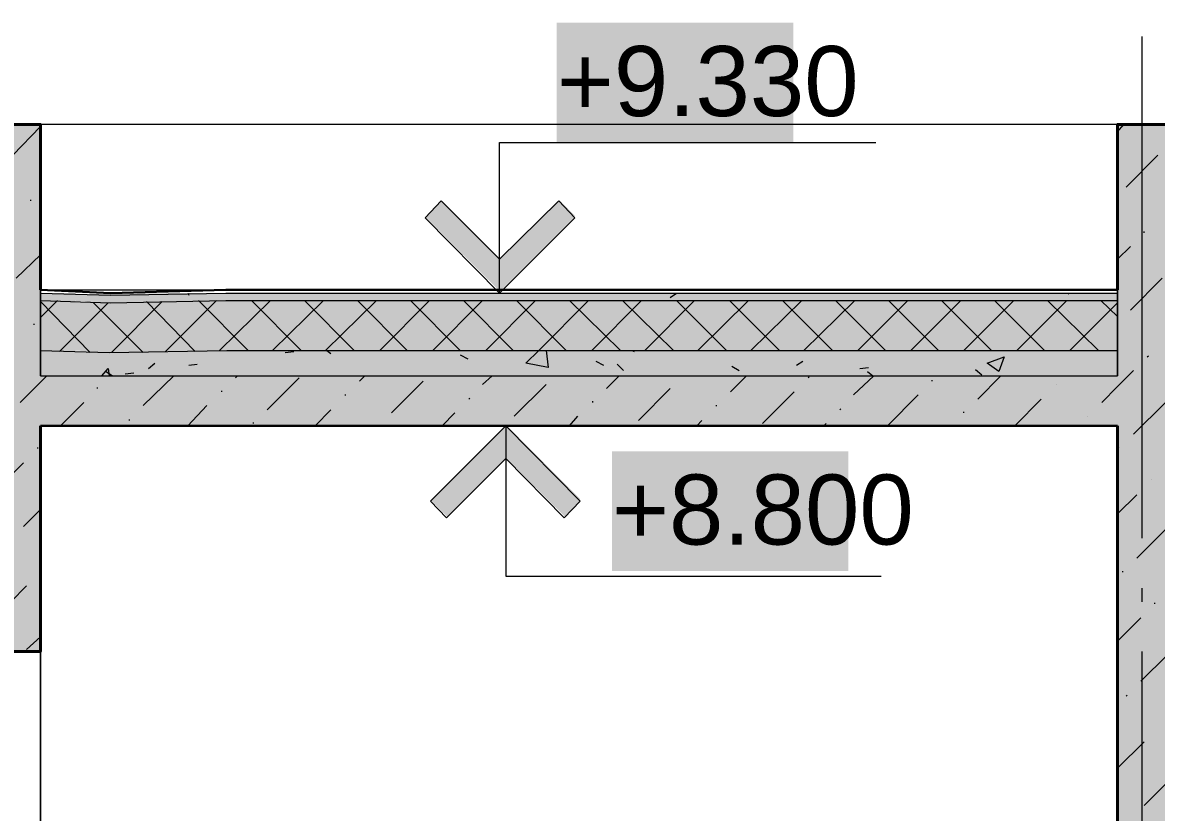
# Model space of a CAD drawing. Header units: millimetres. Extents: x -6983 to 114033, y -5968 to 36007.
# Drawn here: x 81509 to 86035, y 9360 to 12512 of the extents above; entities that cross this region are included whole.
import ezdxf

# ---------------------------------------------------------------- set-up
doc = ezdxf.new("R2010")
doc.units = ezdxf.units.MM
doc.layers.add('PDF _Геометрия', color=7, linetype='Continuous')
doc.layers.add('PDF _Текст', color=7, linetype='Continuous')
doc.layers.add('PDF _Сплошная заливка', color=7, linetype='Continuous', true_color=0xffffff)
doc.styles.add('PDF Arial', font='arial.ttf')

msp = doc.modelspace()

# ---------------------------------------------------------------- hatches: boundary and pattern name
at = {"layer": 'PDF _Сплошная заливка', "transparency": 33554559}
for color, points in [(256, [(83640.9, 12511.8), (83640.9, 12033.4), (84584.9, 12033.4), (84584.9, 12511.8)]), (256, [(81380.3, 12105.4), (81380.3, 10001.4), (81579.3, 10001.4), (81579.3, 12105.4)]), (7, [(83712.8, 11741.3), (83653.6, 11800.6), (83645.1, 11800.6), (83420.7, 11576.2), (83408, 11572), (83408, 11576.2), (83183.7, 11800.6), (83179.4, 11800.6), (83175.2, 11796.3), (83115.9, 11737.1), (83416.5, 11436.5), (83416.5, 11440.7), (83708.6, 11732.8)]), (256, [(82091.5, 11402.6), (85880.3, 11402.6), (85880.3, 11432.3), (82091.5, 11432.3), (81719, 11428), (81719, 11432.3), (81579.3, 11432.3), (81579.3, 11402.6), (81693.6, 11402.6), (81807.9, 11398.4), (81858.7, 11394.2), (81858.7, 11398.4)]), (256, [(82091.5, 11203.7), (85880.3, 11203.7), (85880.3, 11402.6), (82091.5, 11402.6), (81719, 11398.4), (81719, 11402.6), (81579.3, 11402.6), (81579.3, 11203.7), (81693.6, 11203.7), (81807.9, 11199.4), (81854.4, 11195.2), (81854.4, 11199.4)]), (256, [(82091.5, 11203.7), (81719, 11199.4), (81719, 11203.7), (81579.3, 11203.7), (81579.3, 11102.1), (85880.3, 11102.1), (85880.3, 11203.7)]), (256, [(81579.3, 11102.1), (81579.3, 10903.1), (85880.3, 10903.1), (85880.3, 11102.1)]), (7, [(83734, 10611), (83441.9, 10903.1), (83433.4, 10903.1), (83429.2, 10898.9), (83137.1, 10606.8), (83204.8, 10539), (83204.8, 10543.3), (83433.4, 10771.9), (83441.9, 10771.9), (83674.7, 10539), (83674.7, 10543.3), (83729.8, 10598.3)]), (256, [(83861, 10801.5), (83861, 10323.2), (84805, 10323.2), (84805, 10801.5)])]:
    msp.add_hatch(color=color, dxfattribs=at).paths.add_polyline_path(points)
h = msp.add_hatch(color=256, dxfattribs=at)
h.paths.add_polyline_path([(85880.3, 9002.4), (86079.3, 9002.4), (86079.3, 12105.4), (85880.3, 12105.4)])
h.paths.add_polyline_path([(86079.3, 7503.8), (85880.3, 7503.8), (85880.3, 6534.3), (86079.3, 6534.3)])

# ---------------------------------------------------------------- linework, layer by layer
at = {"layer": 'PDF _Геометрия', "lineweight": 20}
for points in [[(85977.7, 10454.4), (85977.7, 12456.7)], [(85977.7, 10200.4), (85977.7, 10255.4)], [(85977.7, 8003.3), (85977.7, 10001.4)]]:
    msp.add_lwpolyline(points, dxfattribs=at)
at = {"layer": 'PDF _Геометрия', "lineweight": 18}
for points in [[(85880.3, 12105.4), (72579.3, 12105.4), (72160.2, 12105.4), (72160.2, 1505.2)], [(81308.3, 10001.4), (81579.3, 10001.4), (81579.3, 6602.1), (81579.3, 10001.4), (81579.3, 6602.1), (81579.3, 10001.4), (81579.3, 6602.1), (81206.7, 6602.1), (81380.3, 6602.1), (81206.7, 6602.1)]]:
    msp.add_lwpolyline(points, dxfattribs=at)
at = {"layer": 'PDF _Геометрия', "lineweight": 40}
for points in [[(81579.3, 11445), (81579.3, 12105.4), (81160.2, 12105.4), (81160.2, 10001.4), (81579.3, 10001.4), (81579.3, 10903.1)], [(85880.3, 10903.1), (85880.3, 9002.4), (86299.4, 9002.4), (86299.4, 12105.4), (85880.3, 12105.4), (85880.3, 11445)]]:
    msp.add_lwpolyline(points, dxfattribs=at)
at = {"layer": 'PDF _Геометрия', "lineweight": 9}
for points in [[(81469.2, 11982.6), (81579.3, 12096.9)], [(85880.3, 12075.7), (85905.7, 12105.4)], [(82472.5, 11432.3), (82815.4, 11432.3), (83412.3, 11432.3), (83712.8, 11732.8), (83649.3, 11800.6), (83412.3, 11567.7), (83179.4, 11800.6), (83115.9, 11732.8), (83412.3, 11432.3), (83412.3, 12033.4), (84915.1, 12033.4)], [(85914.2, 11855.6), (86041.2, 11982.6)], [(81541.2, 11800.6), (81541.2, 11804.8)], [(85986.1, 11673.6), (85986.1, 11677.8)], [(85880.3, 11567.7), (85931.1, 11618.5)], [(81481.9, 11491.5), (81579.3, 11584.7)], [(85931.1, 11364.5), (86058.1, 11491.5)], [(81579.3, 11203.7), (81579.3, 11102.1), (81579.3, 11203.7), (81579.3, 11402.6), (81579.3, 11432.3), (81858.7, 11423.8), (82320.1, 11432.3), (85880.3, 11432.3), (85880.3, 11445), (85880.3, 11432.3), (85880.3, 11402.6), (85880.3, 11203.7), (85880.3, 11102.1), (85880.3, 11203.7)], [(81579.3, 11432.3), (81579.3, 11402.6), (81858.7, 11394.2), (82320.1, 11402.6), (85880.3, 11402.6), (85880.3, 11432.3)], [(82167.7, 11432.3), (82171.9, 11423.8)], [(82866.2, 11432.3), (83560.4, 11432.3)], [(84093.8, 11415.3), (84119.2, 11432.3)], [(85681.3, 11432.3), (85685.6, 11428)], [(81579.3, 11334.9), (81647, 11402.6)], [(81579.3, 11402.6), (81579.3, 11203.7), (81854.4, 11195.2), (82324.3, 11203.7), (85880.3, 11203.7), (85880.3, 11402.6)], [(81778.2, 11195.2), (81579.3, 11398.4)], [(81655.5, 11199.4), (81850.2, 11394.2)], [(81989.9, 11195.2), (81790.9, 11394.2)], [(81862.9, 11195.2), (82066.1, 11398.4)], [(82197.3, 11199.4), (82002.6, 11398.4)], [(82078.8, 11199.4), (82282, 11402.6)], [(82409, 11203.7), (82210, 11402.6)], [(82294.7, 11203.7), (82497.9, 11402.6)], [(82620.7, 11203.7), (82421.7, 11402.6)], [(82506.4, 11203.7), (82709.6, 11402.6)], [(82832.3, 11203.7), (82633.4, 11402.6)], [(82718, 11203.7), (82921.2, 11402.6)], [(83044, 11203.7), (82845, 11402.6)], [(82933.9, 11203.7), (83132.9, 11402.6)], [(83255.6, 11203.7), (83056.7, 11402.6)], [(83145.6, 11203.7), (83344.5, 11402.6)], [(83467.3, 11203.7), (83268.3, 11402.6)], [(83357.2, 11203.7), (83556.2, 11402.6)], [(83679, 11203.7), (83480, 11402.6)], [(83598.5, 11203.7), (83607, 11135.9), (83518.1, 11152.9), (83568.9, 11203.7), (83767.9, 11402.6)], [(83894.9, 11203.7), (83691.7, 11402.6)], [(83780.6, 11203.7), (83979.5, 11402.6)], [(84106.5, 11203.7), (83903.3, 11402.6)], [(83992.2, 11203.7), (84191.2, 11402.6)], [(84318.2, 11203.7), (84119.2, 11402.6)], [(84203.9, 11203.7), (84407.1, 11402.6)], [(84529.9, 11203.7), (84330.9, 11402.6)], [(84415.6, 11203.7), (84618.8, 11402.6)], [(84741.5, 11203.7), (84542.6, 11402.6)], [(84627.2, 11203.7), (84830.4, 11402.6)], [(84953.2, 11203.7), (84754.2, 11402.6)], [(84843.1, 11203.7), (85042.1, 11402.6)], [(85164.9, 11203.7), (84965.9, 11402.6)], [(85054.8, 11203.7), (85253.8, 11402.6)], [(85376.5, 11203.7), (85177.6, 11402.6)], [(85266.5, 11203.7), (85465.4, 11402.6)], [(85588.2, 11203.7), (85389.2, 11402.6)], [(85478.1, 11203.7), (85677.1, 11402.6)], [(85804.1, 11203.7), (85600.9, 11402.6)], [(85689.8, 11203.7), (85880.3, 11394.2)], [(85880.3, 11339.1), (85812.6, 11402.6)], [(81553.9, 11305.3), (81553.9, 11309.5)], [(82557.2, 11195.2), (82591, 11199.4)], [(82722.3, 11203.7), (82739.2, 11191)], [(83255.6, 11186.7), (83285.3, 11169.8)], [(83941.4, 11203.7), (83949.9, 11199.4), (83949.9, 11203.7)], [(85998.8, 11178.3), (86003.1, 11182.5)], [(82011.1, 11131.7), (82036.5, 11152.9)], [(82171.9, 11144.4), (82205.8, 11148.6)], [(83797.5, 11161.3), (83827.1, 11144.4)], [(83882.2, 11148.6), (83907.6, 11123.2)], [(84339.4, 11140.2), (84369, 11123.2)], [(84597.6, 11144.4), (84623, 11161.3)], [(84851.6, 11131.7), (84885.5, 11135.9)], [(81498.8, 10996.2), (81579.3, 11076.7), (81604.7, 11102.1)], [(81579.3, 11102.1), (85880.3, 11102.1)], [(81824.8, 11102.1), (81850.2, 11131.7), (81854.4, 11102.1)], [(81841.7, 11119), (81867.1, 11102.1)], [(81917.9, 11110.5), (81951.8, 11114.8)], [(81989.9, 10983.5), (82112.7, 11102.1)], [(82358.2, 11093.6), (82366.7, 11102.1)], [(82485.2, 10966.6), (82612.2, 11093.6)], [(82853.5, 11080.9), (82874.7, 11102.1)], [(83344.5, 11068.2), (83382.6, 11102.1)], [(83839.8, 11051.3), (83890.6, 11102.1)], [(84335.1, 11038.6), (84398.6, 11102.1)], [(84644.2, 11093.6), (84648.4, 11097.8)], [(84826.2, 11025.9), (84906.6, 11102.1)], [(84881.2, 11119), (84902.4, 11102.1)], [(85313, 11127.5), (85338.4, 11106.3)], [(85321.5, 11008.9), (85414.6, 11102.1)], [(85816.8, 10996.2), (85880.3, 11059.7), (85943.8, 11123.2)], [(81807.9, 11051.3), (81807.9, 11055.5)], [(82980.5, 10953.9), (83107.5, 11080.9)], [(83471.5, 10941.2), (83598.5, 11068.2)], [(83966.8, 10924.3), (84093.8, 11051.3)], [(85139.5, 11080.9), (85139.5, 11085.1)], [(85634.8, 11068.2), (85634.8, 11068.2)], [(82303.2, 11038.6), (82303.2, 11042.8)], [(82794.2, 11025.9), (82798.5, 11025.9)], [(83289.5, 11008.9), (83293.7, 11013.2)], [(83784.8, 10996.2), (83784.8, 11000.5)], [(84462.1, 10911.6), (84589.1, 11038.6)], [(84961.7, 10903.1), (85084.4, 11025.9)], [(85469.7, 10903.1), (85575.5, 11008.9)], [(81659.7, 10903.1), (81752.8, 10996.2)], [(82167.7, 10903.1), (82243.9, 10983.5)], [(82675.7, 10903.1), (82739.2, 10966.6)], [(83183.7, 10903.1), (83234.5, 10953.9)], [(84275.9, 10983.5), (84280.1, 10983.5)], [(84771.2, 10966.6), (84775.4, 10970.8)], [(85266.5, 10953.9), (85266.5, 10958.1)], [(85943.8, 10869.2), (86070.8, 10996.2)], [(81934.9, 10924.3), (81934.9, 10928.5)], [(82430.2, 10911.6), (82430.2, 10915.8)], [(83691.7, 10903.1), (83725.5, 10941.2)], [(84199.7, 10903.1), (84220.8, 10924.3)], [(84707.7, 10903.1), (84716.1, 10911.6)], [(85761.8, 10941.2), (85761.8, 10941.2)], [(82053.4, 10903.1), (82853.5, 10903.1), (83437.7, 10903.1), (83734, 10602.5), (83670.5, 10534.8), (83437.7, 10771.9), (83200.6, 10534.8), (83137.1, 10602.5), (83437.7, 10903.1), (83437.7, 10302), (84936.3, 10302)], [(82887.4, 10903.1), (83585.8, 10903.1)], [(81566.6, 10814.2), (81570.8, 10814.2)], [(85888.8, 10814.2), (85888.8, 10814.2)], [(81384.5, 10627.9), (81511.5, 10754.9)], [(86015.8, 10687.2), (86015.8, 10687.2)], [(85880.3, 10551.7), (85956.5, 10627.9)], [(81511.5, 10500.9), (81579.3, 10568.7)], [(85956.5, 10373.9), (86079.3, 10496.7)], [(85901.5, 10318.9), (85901.5, 10323.2)], [(81397.2, 10136.9), (81524.2, 10263.9)], [(86028.5, 10191.9), (86028.5, 10196.2)], [(85880.3, 10043.8), (85973.4, 10136.9)], [(81524.2, 10009.9), (81579.3, 10060.7)], [(85973.4, 9882.9), (86079.3, 9988.7)], [(85914.2, 9823.6), (85918.4, 9827.9)], [(85880.3, 9535.8), (85986.1, 9641.6)], [(85986.1, 9387.6), (86079.3, 9480.7)]]:
    msp.add_lwpolyline(points, dxfattribs=at)
for points in [[(81579.3, 11432.3), (81579.3, 11445)], [(85427.3, 11178.3), (85406.2, 11119), (85359.6, 11152.9)]]:
    msp.add_lwpolyline(points, close=True, dxfattribs=at)
at = {"layer": 'PDF _Геометрия', "lineweight": 30}
for points in [[(85880.3, 11445), (82320.1, 11445), (81858.7, 11432.3), (81579.3, 11445)], [(81579.3, 10903.1), (85880.3, 10903.1)]]:
    msp.add_lwpolyline(points, dxfattribs=at)
at = {"layer": 'PDF _Геометрия', "lineweight": 13}
msp.add_lwpolyline([(81858.7, 11432.3), (81579.3, 11445), (85880.3, 11445)], dxfattribs=at)

# ---------------------------------------------------------------- texts
at = {"layer": 'PDF _Текст', "char_height": 279.61, "attachment_point": 7, "style": 'PDF Arial'}
for s, insert in [('+9.330', (83640.9, 12135)), ('+8.800', (83861, 10424.8))]:
    msp.add_mtext(s, dxfattribs=dict(at, insert=insert))

doc.saveas('drawing.dxf')
